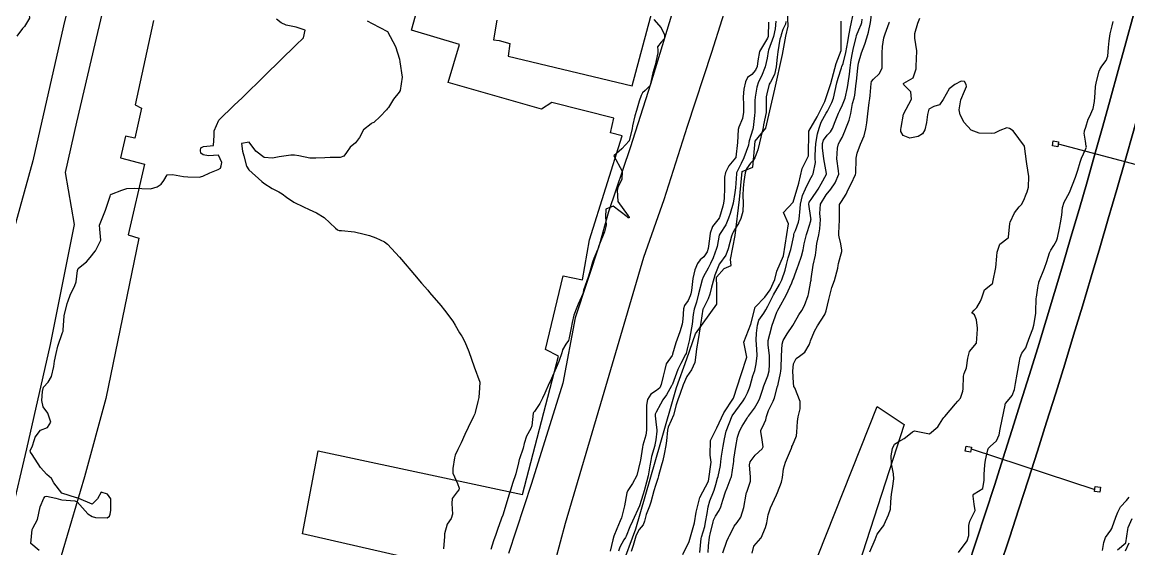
# Model space of a CAD drawing. Header units: metres. Extents: x 318500 to 325275, y 7408834 to 7428799.
# Drawn here: x 323290.4 to 323436, y 7419140 to 7419209.3 of the extents above; entities that cross this region are included whole.
import ezdxf

# ---------------------------------------------------------------- set-up
doc = ezdxf.new("R2010")
doc.units = ezdxf.units.M
doc.header["$MEASUREMENT"] = 0
for name, color, linetype in [('Curvas de Nivel 1m', 11, 'Continuous'), ('Curvas de Nivel 5m', 15, 'Continuous'), ('Edificações', 30, 'Continuous'), ('Hidrografia', 140, 'Continuous'), ('Linha Férrea', 20, 'Continuous'), ('Pórticos', 45, 'Continuous'), ('Vias Primárias', 230, 'Continuous'), ('Vias Secundárias', 230, 'Continuous')]:
    doc.layers.add(name, color=color, linetype=linetype)

msp = doc.modelspace()

# ---------------------------------------------------------------- linework, layer by layer
at = {"layer": 'Curvas de Nivel 1m', "flags": 128}
for points, elevation in [([(323289.26, 7419212), (323290.48, 7419211.79), (323291.26, 7419210.75), (323291.36, 7419209.84), (323290.69, 7419208.76), (323290.56, 7419208.63), (323290.44, 7419208.48), (323289.69, 7419207.5)], 727), ([(323379.54, 7419139.56), (323379.73, 7419141.39), (323379.77, 7419141.56), (323380.18, 7419142.96), (323380.3, 7419143.55), (323380.48, 7419144.68), (323380.65, 7419145.55), (323380.86, 7419146.32), (323381.35, 7419147.54), (323381.43, 7419147.75), (323381.65, 7419148.51), (323381.88, 7419149.33), (323381.93, 7419149.54), (323382.24, 7419150.98), (323382.32, 7419151.53), (323382.4, 7419152.22), (323382.6, 7419153.53), (323382.76, 7419154.5), (323383.02, 7419155.52), (323383.78, 7419157.51), (323385.23, 7419159.49), (323385.45, 7419159.84), (323385.82, 7419160.54), (323386.07, 7419161.23), (323386.14, 7419161.48), (323386.52, 7419162.8), (323386.75, 7419163.47), (323386.96, 7419164.38), (323387.07, 7419165.47), (323387.05, 7419166.31), (323386.95, 7419167.47), (323386.98, 7419168.41), (323387.11, 7419169.47), (323387.3, 7419170.11), (323387.95, 7419171.04), (323388.22, 7419171.46), (323388.46, 7419171.94), (323389.21, 7419173.44), (323390, 7419174.8), (323390.31, 7419175.43), (323390.75, 7419176.7), (323390.92, 7419177.42), (323391.14, 7419178.33), (323391.5, 7419179.41), (323391.89, 7419181.21), (323391.91, 7419181.4), (323391.94, 7419181.55), (323392.1, 7419181.91), (323392.51, 7419183), (323392.6, 7419183.4), (323392.73, 7419184.8), (323392.76, 7419185.39), (323393.03, 7419186.52), (323393.43, 7419187.39), (323393.67, 7419187.9), (323394.19, 7419188.88), (323394.36, 7419189.21), (323394.43, 7419189.38), (323394.73, 7419190.87), (323394.7, 7419191.37), (323394.69, 7419191.83), (323394.81, 7419193.37), (323395.01, 7419194.63), (323395.22, 7419195.37), (323395.5, 7419196.15), (323396.15, 7419197.35), (323396.31, 7419197.61), (323396.91, 7419198.76), (323397.13, 7419199.34), (323397.35, 7419200.34), (323397.56, 7419201.34), (323397.73, 7419201.98), (323398.15, 7419203.33), (323398.23, 7419203.49), (323398.4, 7419203.89), (323398.74, 7419205.33), (323399, 7419206.76), (323399.08, 7419207.32), (323399.29, 7419208.49), (323399.5, 7419209.31), (323399.73, 7419210.56)], 723), ([(323401.92, 7419139.64), (323402.59, 7419141.25), (323402.87, 7419141.95), (323403.58, 7419142.89), (323403.72, 7419143.11), (323403.78, 7419143.24), (323404.34, 7419144.5), (323404.6, 7419145.23), (323404.65, 7419146.21), (323404.73, 7419147.23), (323404.9, 7419147.98), (323405.07, 7419149.23), (323405.03, 7419149.88), (323404.75, 7419151.23), (323404.69, 7419152.25), (323404.87, 7419153.23), (323405.16, 7419153.79), (323405.73, 7419154.15), (323406.42, 7419154.53), (323407.24, 7419155.2), (323407.5, 7419155.44), (323407.76, 7419155.53), (323409.75, 7419155.16), (323410.84, 7419156.07), (323411.49, 7419157.14), (323411.63, 7419157.29), (323411.78, 7419157.42), (323413.18, 7419159.12), (323413.47, 7419159.45), (323413.81, 7419159.86), (323414.14, 7419160.79), (323414.16, 7419161.1), (323414.21, 7419162.75), (323414.3, 7419163.1), (323414.61, 7419163.84), (323414.79, 7419165.1), (323415, 7419165.99), (323415.91, 7419167.08), (323416.08, 7419168.94), (323416.08, 7419169.08), (323415.95, 7419170.16), (323415.68, 7419170.81), (323415.31, 7419171.09), (323415.61, 7419171.44), (323415.97, 7419171.77), (323416.46, 7419172.6), (323416.63, 7419173.07), (323416.98, 7419174.09), (323418.02, 7419174.93), (323418.06, 7419175.02), (323418.07, 7419175.06), (323418.09, 7419175.13), (323418.49, 7419177.05), (323418.59, 7419178.52), (323418.63, 7419179.05), (323419, 7419180.13), (323420.1, 7419180.95), (323420.13, 7419181), (323420.14, 7419181.03), (323420.31, 7419182.84), (323420.35, 7419183.03), (323420.91, 7419184.25), (323421.53, 7419185.02), (323421.83, 7419185.34), (323422.16, 7419185.91), (323422.48, 7419186.7), (323422.59, 7419187), (323422.79, 7419187.6), (323422.83, 7419189), (323422.56, 7419190.67), (323422.51, 7419191.01), (323422.26, 7419193.01), (323420.75, 7419195.03), (323420.28, 7419195.33), (323419.91, 7419195.41), (323418.99, 7419195.05), (323418.28, 7419194.73), (323417.89, 7419194.68), (323416.28, 7419194.71), (323415.21, 7419195.1), (323414.29, 7419196.11), (323413.78, 7419197.12), (323413.65, 7419197.79), (323413.86, 7419199.12), (323414.35, 7419200.23), (323414.6, 7419200.87), (323414.59, 7419201.11), (323414.37, 7419201.53), (323413.92, 7419201.56), (323413.06, 7419201.13), (323412.35, 7419200.54), (323411.53, 7419199.15), (323411.05, 7419198.44), (323410.33, 7419198.25), (323409.64, 7419197.86), (323409.48, 7419197.18), (323409.35, 7419196.13), (323409.15, 7419195.18), (323408.84, 7419194.62), (323408.27, 7419194.27), (323407.14, 7419194.08), (323406.27, 7419194.43), (323405.98, 7419194.93), (323405.98, 7419195.22), (323406.04, 7419195.47), (323406.31, 7419197.22), (323407.38, 7419199.2), (323407.31, 7419200.17), (323406.36, 7419201.08), (323406.31, 7419201.22), (323406.32, 7419201.26), (323406.36, 7419201.3), (323407.58, 7419202), (323407.99, 7419203.2), (323408.05, 7419204.84), (323408.08, 7419205.19), (323408.07, 7419205.55), (323407.82, 7419207.2), (323407.83, 7419207.82), (323408.2, 7419209.19), (323408.48, 7419209.87)], 727), ([(323292.62, 7419139.82), (323291.53, 7419140.73), (323291.72, 7419142.56), (323291.79, 7419142.73), (323292.41, 7419143.88), (323292.6, 7419144.72), (323292.75, 7419145.56), (323293.26, 7419146.71), (323293.41, 7419146.91), (323293.61, 7419146.94), (323294.82, 7419146.69), (323295.44, 7419146.52), (323295.61, 7419146.49), (323297.31, 7419146.36), (323297.61, 7419146.21), (323299.05, 7419144.64), (323299.58, 7419144.29), (323300.06, 7419144.14), (323301.58, 7419144.09), (323301.87, 7419144.32), (323301.97, 7419144.59), (323302.07, 7419145.07), (323302.05, 7419146.59), (323301.62, 7419147.21), (323300.78, 7419147.46), (323300.31, 7419146.62), (323299.6, 7419145.92), (323297.85, 7419146.65), (323297.61, 7419146.74), (323297.52, 7419146.75), (323295.62, 7419147.35), (323294.58, 7419148.7), (323294.24, 7419149.29), (323293.65, 7419149.82), (323292.8, 7419150.72), (323291.69, 7419152.45), (323291.51, 7419152.73), (323291.46, 7419152.97), (323291.7, 7419153.43), (323292.03, 7419154.42), (323292.1, 7419154.73), (323292.8, 7419155.64), (323293.73, 7419155.98), (323294.17, 7419156.7), (323293.76, 7419157.89), (323293.15, 7419158.72), (323292.96, 7419159.54), (323293.07, 7419160.72), (323293.21, 7419161.31), (323293.81, 7419161.96), (323294.24, 7419162.7), (323294.54, 7419164), (323294.66, 7419164.7), (323294.85, 7419165.71), (323295.09, 7419166.69), (323295.71, 7419168.49), (323295.77, 7419168.68), (323295.8, 7419168.79), (323295.93, 7419170.68), (323296.33, 7419172.3), (323296.44, 7419172.67), (323296.71, 7419173.41), (323297.32, 7419174.66), (323297.49, 7419175.16), (323297.68, 7419176.65), (323297.76, 7419176.91), (323298.02, 7419177.14), (323298.87, 7419177.8), (323299.54, 7419178.64), (323299.76, 7419178.92), (323300.05, 7419179.24), (323300.74, 7419180.62), (323300.6, 7419182.11), (323300.57, 7419182.62), (323301, 7419183.72), (323301.37, 7419184.61), (323301.96, 7419186.42), (323302.01, 7419186.6), (323302.06, 7419186.68), (323302.14, 7419186.71), (323303.5, 7419187.23), (323304.15, 7419187.42), (323305.23, 7419187.49), (323306.15, 7419187.44), (323307.27, 7419187.41), (323308.16, 7419187.66), (323308.67, 7419188.01), (323309.03, 7419188.51), (323309.46, 7419189.23), (323310.18, 7419189.3), (323311.63, 7419189.02), (323312.18, 7419188.97), (323313.68, 7419188.95), (323314.18, 7419189.06), (323315.1, 7419189.52), (323316.19, 7419189.96), (323316.48, 7419190.13), (323316.59, 7419190.41), (323316.66, 7419190.87), (323316.21, 7419191.82), (323314.91, 7419191.73), (323314.21, 7419191.86), (323313.88, 7419192.11), (323313.85, 7419192.45), (323313.88, 7419192.79), (323314.23, 7419192.98), (323315.56, 7419193.09), (323315.67, 7419194.43), (323315.67, 7419195.01), (323316.28, 7419196.42), (323318.3, 7419198.39), (323319.32, 7419199.38), (323320.33, 7419200.36), (323321.35, 7419201.35), (323322.36, 7419202.34), (323324.38, 7419204.31), (323326.41, 7419206.28), (323327.42, 7419207.27), (323327.61, 7419208.27), (323326.44, 7419208.67), (323325.1, 7419208.95), (323324.45, 7419209.24), (323323.87, 7419209.74)], 727), ([(323335.79, 7419209.49), (323336.45, 7419209.14), (323338.44, 7419208.12), (323339.52, 7419206.11), (323340.01, 7419204.48), (323340.08, 7419204.1), (323340.36, 7419202.1), (323340.11, 7419200.33), (323339.98, 7419200.1), (323339.23, 7419199.2), (323338.57, 7419198.12), (323338.47, 7419197.96), (323338.3, 7419197.79), (323337.49, 7419196.93), (323336.64, 7419196.14), (323336.41, 7419196.02), (323336.28, 7419195.95), (323335.29, 7419195.14), (323334.77, 7419194.17), (323334.24, 7419193.45), (323333.52, 7419192.9), (323333.05, 7419192.19), (323332.71, 7419191.71), (323332.22, 7419191.53), (323330.93, 7419191.51), (323330.22, 7419191.49), (323329.04, 7419191.42), (323328.22, 7419191.44), (323326.77, 7419191.72), (323326.22, 7419191.82), (323325.74, 7419191.81), (323324.21, 7419191.62), (323323.34, 7419191.45), (323322.21, 7419191.54), (323321.12, 7419192.35), (323320.24, 7419193.54), (323319.23, 7419193.38), (323319.36, 7419192.37), (323319.56, 7419191.72), (323319.89, 7419190.36), (323320.19, 7419189.89), (323321.9, 7419188.34), (323322.17, 7419188.13), (323323.28, 7419187.44), (323324.16, 7419187.02), (323324.61, 7419186.75), (323325.15, 7419186.29), (323326.14, 7419185.63), (323327.38, 7419185.02), (323328.13, 7419184.69), (323329.12, 7419184.25), (323330.11, 7419183.63), (323331.62, 7419182.21), (323331.88, 7419181.99), (323332.09, 7419181.93), (323332.38, 7419181.91), (323334.09, 7419181.75), (323335.36, 7419181.44), (323336.08, 7419181.24), (323336.91, 7419180.97), (323338.07, 7419180.41), (323338.46, 7419180.12), (323340.04, 7419178.39), (323340.29, 7419178.1), (323342.01, 7419176.07), (323342.93, 7419174.99), (323343.74, 7419174.04), (323343.99, 7419173.75), (323345.46, 7419172.03), (323345.95, 7419171.45), (323347.05, 7419170), (323347.37, 7419169.45), (323347.91, 7419168.46), (323348.11, 7419168.18), (323348.24, 7419167.99), (323348.61, 7419167.27), (323349.15, 7419165.97), (323349.85, 7419163.96), (323350.61, 7419161.95), (323350.55, 7419161.22), (323350.45, 7419159.95), (323350.35, 7419159.4), (323349.99, 7419157.96), (323349.93, 7419157.79), (323349.76, 7419157.42), (323349.07, 7419155.97), (323348.64, 7419155.08), (323348.12, 7419153.98), (323347.99, 7419153.71), (323347.71, 7419153.1), (323347.35, 7419152.34), (323347.26, 7419151.99), (323347.06, 7419150.61), (323347.03, 7419150), (323347.65, 7419148.61), (323347.86, 7419147.99), (323347.83, 7419147.79), (323347.63, 7419147.53), (323346.97, 7419146.64), (323346.9, 7419146), (323347.02, 7419144.57), (323346.81, 7419144), (323346.31, 7419143.27), (323345.97, 7419142.01), (323345.93, 7419141.63), (323345.8, 7419140.01)], 727), ([(323373.47, 7419209.66), (323374.45, 7419208.56), (323374.9, 7419207.64), (323374.89, 7419207.18), (323374.43, 7419206.69), (323373.97, 7419206.09), (323374.03, 7419205.65), (323374.03, 7419205.27), (323373.65, 7419203.65), (323373.36, 7419202.67), (323373.14, 7419201.66), (323373, 7419201.01), (323372.34, 7419200.32), (323371.99, 7419200.02), (323371.81, 7419199.68), (323371.57, 7419198.93), (323371.19, 7419197.69), (323370.98, 7419197.01), (323370.69, 7419195.69), (323370.64, 7419195.33), (323370.25, 7419193.7), (323369.29, 7419192.65), (323368.23, 7419191.72), (323369.31, 7419189.71), (323369.27, 7419188.62), (323368.81, 7419187.71), (323368.64, 7419187.24), (323368.76, 7419185.71), (323370.12, 7419183.86), (323370.22, 7419183.7), (323370.23, 7419183.58), (323370.12, 7419183.57), (323369.98, 7419183.7), (323368.14, 7419185.11), (323367.15, 7419184.72), (323367.12, 7419183.73), (323367.2, 7419182.63), (323366.99, 7419181.74), (323366.23, 7419179.91), (323366.2, 7419179.75), (323366.19, 7419179.63), (323366.06, 7419179.38), (323365.58, 7419178.22), (323365.43, 7419177.76), (323365.12, 7419176.67), (323364.83, 7419175.77), (323364.25, 7419174.04), (323364.2, 7419173.78), (323364.16, 7419173.6), (323363.98, 7419173.19), (323363.54, 7419172.21), (323363.34, 7419171.79), (323362.95, 7419170.78), (323362.74, 7419169.79), (323362.6, 7419169.12), (323362.33, 7419167.8), (323362.26, 7419167.45), (323361.9, 7419166.95), (323361.48, 7419166.21), (323361.37, 7419165.81), (323361, 7419164.68), (323360.62, 7419163.82), (323359.83, 7419162.05), (323359.73, 7419161.83), (323359.13, 7419160.52), (323358.85, 7419159.84), (323358.48, 7419159.16), (323357.77, 7419158.11), (323357.67, 7419157.96), (323357.63, 7419157.86), (323357.43, 7419156.19), (323357.31, 7419155.86), (323356.75, 7419154.85), (323356.42, 7419153.87), (323356.29, 7419153.29), (323355.81, 7419151.88), (323355.78, 7419151.79), (323355.68, 7419151.36), (323355.32, 7419149.89), (323354.9, 7419148.64), (323354.67, 7419147.89), (323354.43, 7419147.1), (323354.04, 7419145.9), (323353.6, 7419144.47), (323353.46, 7419144.04), (323353.42, 7419143.91), (323352.92, 7419142.56), (323352.69, 7419141.92), (323352.4, 7419141.07), (323352.03, 7419139.92)], 726), ([(323389.55, 7419209.44), (323389.45, 7419208.45), (323389.24, 7419207.45), (323388.59, 7419205.64), (323388.54, 7419205.46), (323388.4, 7419204.6), (323388.15, 7419203.46), (323387.63, 7419202.21), (323387.26, 7419201.47), (323387.04, 7419200.78), (323386.82, 7419199.48), (323386.79, 7419199.01), (323386.75, 7419197.48), (323386.72, 7419197.06), (323386.57, 7419195.48), (323386.52, 7419195.23), (323386.26, 7419194.42), (323386.02, 7419193.72), (323385.98, 7419193.48), (323385.92, 7419193.15), (323385.33, 7419191.49), (323384.98, 7419190.74), (323384.38, 7419189.51), (323384.35, 7419189.36), (323384.21, 7419187.51), (323384.16, 7419186.91), (323383.94, 7419185.51), (323383.52, 7419184.13), (323383.32, 7419183.52), (323382.95, 7419182.68), (323382.19, 7419181.54), (323382.09, 7419181.31), (323381.81, 7419179.8), (323381.74, 7419179.54), (323381.27, 7419178.33), (323380.93, 7419177.55), (323380.65, 7419176.94), (323380.01, 7419175.84), (323379.91, 7419175.66), (323379.88, 7419175.56), (323379.86, 7419175.41), (323379.38, 7419173.57), (323379.08, 7419172.47), (323378.81, 7419171.58), (323378.68, 7419170.85), (323378.53, 7419169.58), (323378.21, 7419167.89), (323378.16, 7419167.59), (323378.12, 7419167.38), (323377.89, 7419166.35), (323377.73, 7419165.74), (323377.67, 7419165.59), (323377.04, 7419164.43), (323376.64, 7419163.61), (323375.92, 7419161.71), (323375.89, 7419161.62), (323375.87, 7419161.58), (323375.83, 7419161.48), (323375.14, 7419160.29), (323374.69, 7419159.63), (323374.36, 7419159.07), (323373.78, 7419158.02), (323373.67, 7419157.75), (323373.66, 7419157.64), (323373.66, 7419157.53), (323373.76, 7419156.74), (323373.9, 7419155.64), (323373.9, 7419155.49), (323373.73, 7419154.36), (323373.63, 7419153.73), (323373.61, 7419153.64), (323373.17, 7419152.18), (323373.07, 7419151.65), (323372.97, 7419150.94), (323372.74, 7419149.65), (323372.53, 7419148.78), (323372.2, 7419147.66), (323372.07, 7419147.23), (323371.61, 7419145.67), (323370.66, 7419143.68), (323370.32, 7419142.94), (323369.83, 7419141.7), (323369.74, 7419141.51), (323369.55, 7419141.2), (323369.01, 7419140.23), (323368.84, 7419139.71)], 724), ([(323390.84, 7419209.43), (323390.82, 7419209.08), (323390.45, 7419208.37), (323390.22, 7419207.65), (323390.17, 7419207.43), (323390.08, 7419207.08), (323389.8, 7419205.44), (323389.7, 7419204.73), (323389.57, 7419203.44), (323389.36, 7419202.46), (323388.81, 7419201.45), (323388.66, 7419201.15), (323388.34, 7419199.88), (323388.27, 7419199.52), (323388.26, 7419199.46), (323388.27, 7419197.5), (323388.26, 7419197.46), (323387.93, 7419195.82), (323387.86, 7419195.46), (323387.55, 7419194.18), (323387.4, 7419193.47), (323387.18, 7419192.53), (323386.79, 7419191.47), (323386.56, 7419191.14), (323386.22, 7419190.78), (323385.69, 7419190.01), (323385.48, 7419189.49), (323385.31, 7419188.37), (323385.24, 7419187.49), (323385.19, 7419186.53), (323385.23, 7419185.49), (323385.2, 7419184.42), (323384.95, 7419183.5), (323384.68, 7419182.94), (323384.1, 7419182.01), (323383.92, 7419181.68), (323383.85, 7419181.51), (323383.72, 7419181.15), (323383.28, 7419179.52), (323382.94, 7419178.65), (323382.14, 7419177.54), (323382.1, 7419177.48), (323382.04, 7419177.36), (323381.52, 7419176.04), (323381.36, 7419175.55), (323381.09, 7419174.46), (323380.84, 7419173.55), (323380.63, 7419172.9), (323379.96, 7419171.6), (323379.95, 7419171.57), (323379.67, 7419169.82), (323379.63, 7419169.56), (323379.58, 7419169.22), (323379.33, 7419167.57), (323379.1, 7419166.36), (323379, 7419165.57), (323378.88, 7419164.56), (323378.43, 7419163.58), (323377.84, 7419162.7), (323377.35, 7419161.6), (323376.96, 7419160.45), (323376.62, 7419159.61), (323376.41, 7419158.99), (323376.06, 7419157.62), (323375.76, 7419156.92), (323375.36, 7419156.02), (323375.29, 7419155.62), (323375.13, 7419154.23), (323375.05, 7419153.63), (323374.86, 7419152.47), (323374.65, 7419151.63), (323374.43, 7419150.89), (323374.11, 7419149.64), (323374.02, 7419149.29), (323373.65, 7419148.23), (323373.52, 7419147.77), (323373.49, 7419147.64), (323373.1, 7419146.17), (323372.92, 7419145.65), (323372.49, 7419144.54), (323372.24, 7419143.66), (323372.08, 7419143.17), (323371.57, 7419142.56), (323371.23, 7419142.01), (323371.12, 7419141.68), (323370.77, 7419140.46), (323370.5, 7419139.69)], 723), ([(323380.63, 7419139.55), (323380.69, 7419140.4), (323380.81, 7419141.55), (323380.94, 7419142.18), (323381.28, 7419143.54), (323381.35, 7419143.79), (323381.6, 7419144.34), (323382.09, 7419145.06), (323382.29, 7419145.53), (323382.56, 7419146.45), (323382.93, 7419147.52), (323383.12, 7419148.05), (323383.67, 7419149.45), (323383.69, 7419149.49), (323383.69, 7419149.51), (323383.97, 7419151.24), (323384, 7419151.51), (323384.03, 7419151.84), (323384.25, 7419153.5), (323384.5, 7419154.73), (323384.75, 7419155.49), (323385.09, 7419156.16), (323385.78, 7419157.24), (323385.87, 7419157.39), (323385.94, 7419157.48), (323386.73, 7419158.53), (323387.27, 7419159.47), (323387.42, 7419159.85), (323387.82, 7419161.05), (323387.93, 7419161.36), (323387.96, 7419161.46), (323388.5, 7419162.8), (323388.65, 7419163.45), (323388.71, 7419164.29), (323388.68, 7419165.45), (323388.54, 7419166.82), (323388.54, 7419167.45), (323388.73, 7419168.26), (323389.07, 7419169.44), (323389.67, 7419171.15), (323389.8, 7419171.43), (323389.96, 7419171.74), (323390.9, 7419173.42), (323391.62, 7419175.02), (323391.79, 7419175.4), (323391.86, 7419175.56), (323392.02, 7419176.06), (323392.38, 7419177.05), (323392.51, 7419177.4), (323392.93, 7419178.52), (323393.14, 7419179.39), (323393.28, 7419180.18), (323393.58, 7419181.39), (323393.7, 7419181.78), (323394.12, 7419183.2), (323394.15, 7419183.34), (323394.16, 7419183.38), (323394.12, 7419183.59), (323393.87, 7419185.38), (323393.91, 7419185.62), (323394.16, 7419186), (323395.1, 7419187.37), (323395.5, 7419188.05), (323396.2, 7419189.32), (323396.21, 7419189.34), (323396.2, 7419189.43), (323395.85, 7419191.36), (323395.67, 7419192.79), (323395.68, 7419193.36), (323395.79, 7419193.82), (323396.27, 7419194.46), (323396.73, 7419194.89), (323397, 7419195.34), (323397.36, 7419196.27), (323397.78, 7419197.34), (323397.95, 7419197.7), (323398.32, 7419198.43), (323398.65, 7419199.33), (323398.96, 7419200.71), (323399.05, 7419201.32), (323399.21, 7419202.48), (323399.31, 7419203.32), (323399.46, 7419204.38), (323399.64, 7419205.31), (323399.77, 7419205.96), (323400.08, 7419207.31), (323400.16, 7419207.59), (323400.46, 7419208.31), (323400.76, 7419209), (323400.84, 7419209.29), (323400.9, 7419209.72)], 724), ([(323386.41, 7419139.47), (323386.65, 7419140.37), (323387.56, 7419141.42), (323387.59, 7419141.46), (323388.18, 7419142.85), (323388.34, 7419143.45), (323388.53, 7419144.52), (323388.81, 7419145.44), (323389.64, 7419147.15), (323389.77, 7419147.43), (323390.28, 7419148.81), (323390.4, 7419149.42), (323390.54, 7419150.56), (323390.79, 7419151.41), (323391.58, 7419153.26), (323391.62, 7419153.4), (323391.64, 7419153.48), (323391.72, 7419153.62), (323392.25, 7419154.89), (323392.29, 7419155.39), (323392.37, 7419156.79), (323392.48, 7419157.39), (323392.72, 7419158.46), (323392.75, 7419159.39), (323392.02, 7419161.2), (323391.92, 7419161.4), (323391.84, 7419161.85), (323391.76, 7419163.4), (323391.87, 7419164.37), (323392.2, 7419165.07), (323392.64, 7419165.39), (323393.35, 7419165.92), (323393.9, 7419166.85), (323394.04, 7419167.24), (323394.1, 7419167.38), (323394.64, 7419168.65), (323395, 7419169.36), (323395.96, 7419170.88), (323396.16, 7419171.35), (323396.5, 7419172.82), (323396.62, 7419173.34), (323396.92, 7419174.42), (323397.23, 7419175.33), (323397.68, 7419176.97), (323397.74, 7419177.32), (323397.79, 7419177.58), (323398.06, 7419178.55), (323398.21, 7419179.17), (323398.22, 7419179.32), (323398.08, 7419180.15), (323397.85, 7419181.09), (323397.83, 7419181.32), (323397.84, 7419181.58), (323397.91, 7419183.32), (323397.89, 7419183.55), (323397.92, 7419185.32), (323398.15, 7419185.74), (323398.77, 7419186.71), (323399.06, 7419187.31), (323399.45, 7419188.04), (323400.03, 7419189.3), (323400.06, 7419189.44), (323400.09, 7419191.3), (323400.11, 7419191.42), (323400.24, 7419192.09), (323400.66, 7419193.29), (323401.17, 7419194.38), (323401.38, 7419195.28), (323401.49, 7419196.08), (323401.62, 7419197.28), (323401.79, 7419198.75), (323401.89, 7419199.28), (323401.94, 7419199.67), (323402.07, 7419201.27), (323402.12, 7419201.51), (323402.37, 7419201.84), (323403.13, 7419202.51), (323403.5, 7419203.26), (323403.54, 7419204.12), (323403.5, 7419205.26), (323403.57, 7419206.11), (323403.75, 7419207.26), (323403.91, 7419207.8), (323404.43, 7419209.25), (323404.45, 7419209.27), (323404.47, 7419209.34)], 726), ([(323413.54, 7419139.56), (323414.7, 7419141.09), (323414.9, 7419141.76), (323414.91, 7419143.09), (323415.04, 7419143.65), (323415.62, 7419144.8), (323415.73, 7419144.97), (323415.77, 7419145.08), (323415.63, 7419145.92), (323415.5, 7419146.94), (323415.49, 7419147.08), (323415.52, 7419147.21), (323415.64, 7419147.27), (323416.77, 7419147.96), (323416.96, 7419149.07), (323416.94, 7419149.8), (323417.01, 7419151.07), (323417.1, 7419151.67), (323417.42, 7419153.06), (323417.5, 7419153.28), (323417.73, 7419153.49), (323418.56, 7419154.23), (323418.89, 7419155.04), (323419.04, 7419155.77), (323419.29, 7419157.04), (323419.7, 7419158.93), (323419.71, 7419159.03), (323419.71, 7419159.12), (323419.8, 7419159.2), (323420.64, 7419160.19), (323420.91, 7419161.01), (323421.06, 7419161.8), (323421.27, 7419163.01), (323421.58, 7419164.71), (323421.63, 7419165), (323421.66, 7419165.22), (323421.89, 7419165.77), (323422.41, 7419166.48), (323422.58, 7419166.99), (323422.95, 7419167.97), (323423.36, 7419168.99), (323423.48, 7419169.45), (323423.72, 7419170.98), (323423.74, 7419171.21), (323423.8, 7419172.98), (323423.82, 7419173.15), (323424.01, 7419174.39), (323424.1, 7419174.9), (323424.12, 7419174.98), (323424.15, 7419175.11), (323424.86, 7419176.97), (323425.18, 7419177.84), (323425.54, 7419178.96), (323425.69, 7419179.34), (323426.09, 7419179.95), (323426.47, 7419180.57), (323426.59, 7419180.95), (323426.85, 7419182.2), (323427, 7419182.94), (323427.16, 7419183.91), (323427.26, 7419184.94), (323427.44, 7419185.66), (323428.18, 7419186.93), (323428.96, 7419188.92), (323429.28, 7419189.85), (323429.58, 7419190.91), (323429.73, 7419191.41), (323430.25, 7419192.55), (323430.37, 7419192.79), (323430.39, 7419192.9), (323430.37, 7419193.01), (323430.27, 7419193.69), (323430.11, 7419194.74), (323430.12, 7419194.9), (323430.15, 7419195.04), (323430.29, 7419195.49), (323430.63, 7419196.57), (323430.78, 7419196.89), (323431.26, 7419197.95), (323431.44, 7419198.88), (323431.52, 7419200.05), (323431.59, 7419200.88), (323431.72, 7419201.53), (323432.08, 7419202.87), (323432.15, 7419203.11), (323432.4, 7419203.52), (323432.98, 7419204.3), (323433.2, 7419204.86), (323433.31, 7419205.98), (323433.38, 7419206.86), (323433.53, 7419207.78), (323433.77, 7419208.86), (323433.92, 7419209.42)], 728), ([(323432.5, 7419139.81), (323432.67, 7419140.85), (323432.89, 7419141.53), (323433.58, 7419142.49), (323433.71, 7419142.71), (323433.76, 7419142.84), (323434.25, 7419144.19), (323434.52, 7419144.83), (323434.88, 7419145.57), (323435.64, 7419146.38), (323436, 7419146.81)], 729), ([(323435.55, 7419139.77), (323436.02, 7419140.81)], 731)]:
    msp.add_lwpolyline(points, dxfattribs=dict(at, elevation=elevation))
at = {"layer": 'Curvas de Nivel 5m', "flags": 128}
for points, elevation in [([(323382.56, 7419139.52), (323383.09, 7419141.05), (323383.31, 7419141.51), (323383.4, 7419141.67), (323383.57, 7419141.99), (323384.07, 7419143.02), (323384.45, 7419143.5), (323384.92, 7419144.18), (323385.31, 7419145.48), (323385.64, 7419147.2), (323385.69, 7419147.42), (323385.72, 7419147.48), (323386.21, 7419148.93), (323386.22, 7419149.47), (323386.08, 7419151.09), (323386.16, 7419151.48), (323386.82, 7419152.36), (323387.72, 7419153.18), (323387.85, 7419153.46), (323387.73, 7419154.37), (323387.55, 7419155.46), (323387.58, 7419155.63), (323387.76, 7419156.04), (323388.23, 7419157), (323388.32, 7419157.45), (323388.55, 7419158.21), (323389.17, 7419159.44), (323389.35, 7419159.89), (323389.76, 7419161.43), (323389.78, 7419161.48), (323389.83, 7419161.71), (323390.16, 7419163.12), (323390.2, 7419163.42), (323390.22, 7419163.78), (323390.27, 7419165.42), (323390.36, 7419166.96), (323390.49, 7419167.42), (323391.02, 7419168.32), (323391.75, 7419169.4), (323391.94, 7419169.72), (323392.55, 7419170.8), (323392.94, 7419171.39), (323393.3, 7419172.06), (323393.78, 7419173.38), (323393.82, 7419173.55), (323394.01, 7419174.52), (323394.14, 7419175.25), (323394.17, 7419175.38), (323394.19, 7419175.54), (323394.44, 7419177.37), (323394.76, 7419178.67), (323394.85, 7419179.37), (323394.92, 7419180.21), (323395.18, 7419181.36), (323395.34, 7419182.12), (323395.4, 7419183.36), (323395.32, 7419184.17), (323395.41, 7419185.36), (323396.16, 7419186.62), (323396.78, 7419187.34), (323397.34, 7419188.18), (323397.8, 7419189.33), (323397.78, 7419189.75), (323397.55, 7419191.33), (323397.66, 7419192.74), (323397.78, 7419193.33), (323397.96, 7419193.62), (323398.26, 7419194.17), (323398.6, 7419195), (323398.75, 7419195.32), (323399.18, 7419196.43), (323399.39, 7419197.31), (323399.62, 7419198.61), (323399.82, 7419199.31), (323399.92, 7419199.73), (323400.12, 7419201.3), (323400.14, 7419201.53), (323400.31, 7419203.3), (323400.4, 7419203.92), (323400.82, 7419205.29), (323401.26, 7419206.45), (323401.52, 7419207.28), (323401.72, 7419208.02), (323401.98, 7419209.28), (323402.2, 7419210.99)], 725), ([(323388.58, 7419209.34), (323388.51, 7419207.46), (323388.44, 7419207.22), (323387.38, 7419205.48), (323387.16, 7419204.25), (323387.07, 7419203.48), (323386.87, 7419203), (323386.37, 7419202.45), (323385.82, 7419202.03), (323385.55, 7419201.49), (323385.33, 7419200.51), (323385.23, 7419199.5), (323385.27, 7419198.44), (323385.29, 7419197.5), (323385.14, 7419196.65), (323384.66, 7419195.5), (323384.58, 7419195.2), (323384.47, 7419193.51), (323384.27, 7419191.55), (323384.26, 7419191.51), (323384.25, 7419191.49), (323384.23, 7419191.46), (323383.33, 7419190.41), (323382.9, 7419189.53), (323382.8, 7419188.92), (323382.77, 7419187.53), (323382.74, 7419186.11), (323382.66, 7419185.53), (323382.56, 7419185.12), (323382.12, 7419183.63), (323382.1, 7419183.56), (323382.08, 7419183.54), (323381.21, 7419182.44), (323380.91, 7419181.55), (323380.81, 7419180.82), (323380.64, 7419179.55), (323380.51, 7419179.11), (323380.05, 7419178.45), (323379.57, 7419178.04), (323379.23, 7419177.57), (323378.87, 7419176.73), (323378.63, 7419175.58), (323378.44, 7419174.03), (323378.34, 7419173.58), (323378.26, 7419173.31), (323377.98, 7419172.71), (323377.52, 7419172.05), (323377.38, 7419171.6), (323377.3, 7419170.24), (323377.21, 7419169.6), (323376.9, 7419168.59), (323376.54, 7419167.61), (323376.38, 7419167.13), (323375.96, 7419165.62), (323375.94, 7419165.56), (323375.88, 7419165.48), (323375.12, 7419164.37), (323374.91, 7419163.63), (323374.73, 7419162.74), (323374.47, 7419161.63), (323374.26, 7419161.2), (323373.82, 7419160.85), (323373.09, 7419160.38), (323372.65, 7419159.66), (323372.53, 7419158.92), (323372.51, 7419157.66), (323372.52, 7419156.42), (323372.51, 7419155.66), (323372.43, 7419154.97), (323372.05, 7419153.67), (323371.98, 7419153.4), (323371.71, 7419151.67), (323371.69, 7419151.53), (323371.24, 7419149.68), (323370.7, 7419148.63), (323370.06, 7419147.69), (323369.94, 7419147.39), (323369.61, 7419145.7), (323369.21, 7419144.09), (323369.07, 7419143.71), (323368.61, 7419142.67), (323368.23, 7419141.71), (323368.07, 7419141.19), (323367.75, 7419139.72)], 725), ([(323434.48, 7419139.9), (323435.56, 7419140.8), (323435.57, 7419140.82), (323435.84, 7419142.56), (323435.89, 7419142.82), (323436.42, 7419144)], 730)]:
    msp.add_lwpolyline(points, dxfattribs=dict(at, elevation=elevation))
at = {"layer": 'Edificações'}
for points in [[(323351.23, 7419136.5), (323327.26, 7419142.02), (323329.35, 7419152.9), (323356.23, 7419147.17), (323360.95, 7419165.39), (323359.24, 7419166.24), (323361.58, 7419175.94), (323364.09, 7419175.4), (323365.04, 7419180.68), (323369.31, 7419194.39), (323367.8, 7419194.76), (323368.23, 7419196.71), (323360.05, 7419198.76), (323358.69, 7419197.89), (323346.45, 7419201.37), (323347.9, 7419206.41), (323341.59, 7419208.29), (323342.89, 7419212.89)], [(323352.83, 7419209.59), (323352.4, 7419207.02), (323353.16, 7419206.93), (323354.54, 7419206.53), (323354.31, 7419204.86), (323370.64, 7419200.97), (323373.52, 7419211.73)], [(323307.65, 7419209.53), (323305.25, 7419198.46), (323306.09, 7419198.02), (323305.21, 7419194.07), (323303.97, 7419194.31), (323303.33, 7419191.46), (323306.49, 7419190.62), (323304.32, 7419181.33), (323305.72, 7419180.91), (323301.4, 7419159.8), (323298.61, 7419149.52), (323295.17, 7419137.9)]]:
    msp.add_lwpolyline(points, dxfattribs=at)
at = {"layer": 'Hidrografia'}
for points in [[(323369.23, 7419137.59), (323371.12, 7419142.66), (323374.31, 7419153.74), (323376.47, 7419161.25), (323377.82, 7419165.02), (323378.96, 7419168.33), (323381.76, 7419172.21), (323381.77, 7419174.49), (323381.71, 7419175.78), (323382.72, 7419176.93), (323383.67, 7419177.3), (323383.57, 7419178.08), (323384.18, 7419181.27), (323384.76, 7419185.99), (323385.1, 7419189.69), (323386.52, 7419190.23), (323386.83, 7419193.67), (323388.22, 7419195.36), (323389.41, 7419200.49), (323390.4, 7419205.09), (323390.84, 7419207.5), (323391.15, 7419208.78), (323391.04, 7419211.76)], [(323377.32, 7419139.26), (323378.15, 7419140.98), (323378.84, 7419143.44), (323379.04, 7419144.86), (323379.55, 7419146.79), (323380.68, 7419148.95), (323381.04, 7419151.45), (323380.88, 7419152.35), (323380.92, 7419154.27), (323381.77, 7419155.96), (323382.68, 7419157.93), (323383.98, 7419159.85), (323384.99, 7419162.98), (323385.7, 7419165.23), (323385.31, 7419167.24), (323386.23, 7419169.57), (323386.81, 7419171.82), (323388.09, 7419173.12), (323388.79, 7419174.12), (323389.4, 7419175.46), (323389.68, 7419176.55), (323390.53, 7419178.58), (323391.2, 7419182.78), (323390.53, 7419184.3), (323391.83, 7419185.66), (323392.56, 7419188.14), (323393, 7419190.07), (323393.83, 7419191.75), (323393.89, 7419194.99), (323394.95, 7419196.89), (323395.98, 7419198.9), (323396.77, 7419201.24), (323397.46, 7419203.87), (323398.14, 7419205.6), (323398.12, 7419209.48)]]:
    msp.add_lwpolyline(points, dxfattribs=at)
at = {"layer": 'Linha Férrea'}
for points in [[(323843.71, 7420529.86, -0.339852), (323771.4, 7420065.59), (323704.49, 7420002.47, 0.137972), (323573.12, 7419776.14), (323569.02, 7419760.26, 0.009911), (323565.27, 7419744.04), (323557.57, 7419705.29), (323544.41, 7419647.35), (323509.55, 7419502.3), (323475.42, 7419363.32), (323454.17, 7419264.77, -0.048865), (323374.49, 7419022.07), (323336.22, 7418936.84), (323318.17, 7418898.23), (323303.7, 7418864.83, 0.016709)], [(323303.7, 7418864.83), (323318.17, 7418898.23), (323336.22, 7418936.84), (323374.49, 7419022.07, 0.048865), (323454.17, 7419264.77), (323475.42, 7419363.32), (323509.55, 7419502.3), (323544.41, 7419647.35), (323557.57, 7419705.29), (323565.27, 7419744.04, -0.009911), (323569.02, 7419760.26), (323573.12, 7419776.14, -0.137972), (323704.49, 7420002.47), (323771.4, 7420065.59, 0.339852), (323843.71, 7420529.86, 0.104587)], [(323840.15, 7420527.89, -0.339824), (323768.6, 7420068.54), (323704.14, 7420007.76, 0.140169), (323569.28, 7419777.13), (323565.15, 7419761.39, -0.000234), (323561.23, 7419744.64), (323553.45, 7419705.87), (323540.36, 7419648.04), (323505.53, 7419503.28), (323471.39, 7419364.25), (323450.12, 7419265.65, -0.047372), (323375.49, 7419034.63), (323347.08, 7418970.2), (323316.21, 7418903.38), (323295.96, 7418857.36)], [(323295.96, 7418857.36), (323316.21, 7418903.38), (323347.08, 7418970.2), (323375.49, 7419034.63, 0.047372), (323450.12, 7419265.65), (323471.39, 7419364.25), (323505.53, 7419503.28), (323540.36, 7419648.04), (323553.45, 7419705.87), (323561.23, 7419744.64, 0.000234), (323565.15, 7419761.39), (323569.28, 7419777.13, -0.140169), (323704.14, 7420007.76), (323768.6, 7420068.54, 0.339824), (323840.15, 7420527.89, 0.098634)]]:
    msp.add_lwpolyline(points, format="xyb", dxfattribs=at)
at = {"layer": 'Pórticos'}
for points in [[(323426.02, 7419193.7), (323426.73, 7419193.58), (323426.62, 7419192.93), (323425.92, 7419193.05)], [(323414.55, 7419153.52), (323415.26, 7419153.4), (323415.15, 7419152.75), (323414.44, 7419152.86)], [(323431.56, 7419148.23), (323432.26, 7419148.12), (323432.16, 7419147.46), (323431.45, 7419147.58)]]:
    msp.add_lwpolyline(points, close=True, dxfattribs=at)
for points in [[(323426.69, 7419193.31), (323443.54, 7419188.84)], [(323415.23, 7419153.2), (323431.49, 7419147.83)]]:
    msp.add_lwpolyline(points, dxfattribs=at)
at = {"layer": 'Vias Primárias'}
for points in [[(323715.64, 7420145.55, 0), (323709.04, 7420132.94)], [(323831.09, 7420001.79, 0), (323833.84, 7420008.44, 0.220888)], [(323282.52, 7419306.47), (323298.18, 7419302.78), (323310.21, 7419300.04, -0.436123), (323316.01, 7419295.58), (323312.03, 7419277.91), (323307.92, 7419259.9), (323304.43, 7419244.46), (323300.25, 7419227.22), (323295.85, 7419208.86), (323291.8, 7419191.06), (323286.29, 7419171.27)]]:
    msp.add_lwpolyline(points, format="xyb", dxfattribs=at)
for points in [[(323288.95, 7419144.4), (323291.02, 7419153.2), (323294.11, 7419166.92), (323297.26, 7419182.71), (323296.08, 7419189.53), (323297.6, 7419196.19), (323300, 7419206.49), (323302.57, 7419217.5)], [(323383.79, 7419213.98), (323381.07, 7419205.33), (323377.87, 7419195.6), (323374.81, 7419185.96), (323372.14, 7419178.34), (323369.34, 7419168.78), (323366.71, 7419159.85), (323361.83, 7419143.35), (323358.54, 7419131.07)], [(323376.11, 7419211.26), (323373.05, 7419201.18), (323370.36, 7419192.81), (323367.54, 7419184.37), (323366.32, 7419180.1), (323363.15, 7419170.43), (323361.5, 7419161.81), (323357.38, 7419148.6), (323354.35, 7419139.4)]]:
    msp.add_lwpolyline(points, dxfattribs=at)
at = {"layer": 'Vias Secundárias'}
msp.add_lwpolyline([(323334.58, 7419000), (323346.16, 7419022.68), (323356.25, 7419044.14), (323372.86, 7419085.16), (323389.55, 7419125.16), (323402.87, 7419158.74), (323406.42, 7419156.39), (323396.48, 7419125.62), (323393.44, 7419123.43), (323380.34, 7419088.3), (323355.67, 7419021.33), (323345.46, 7419000)], dxfattribs=at)

doc.saveas('drawing.dxf')
